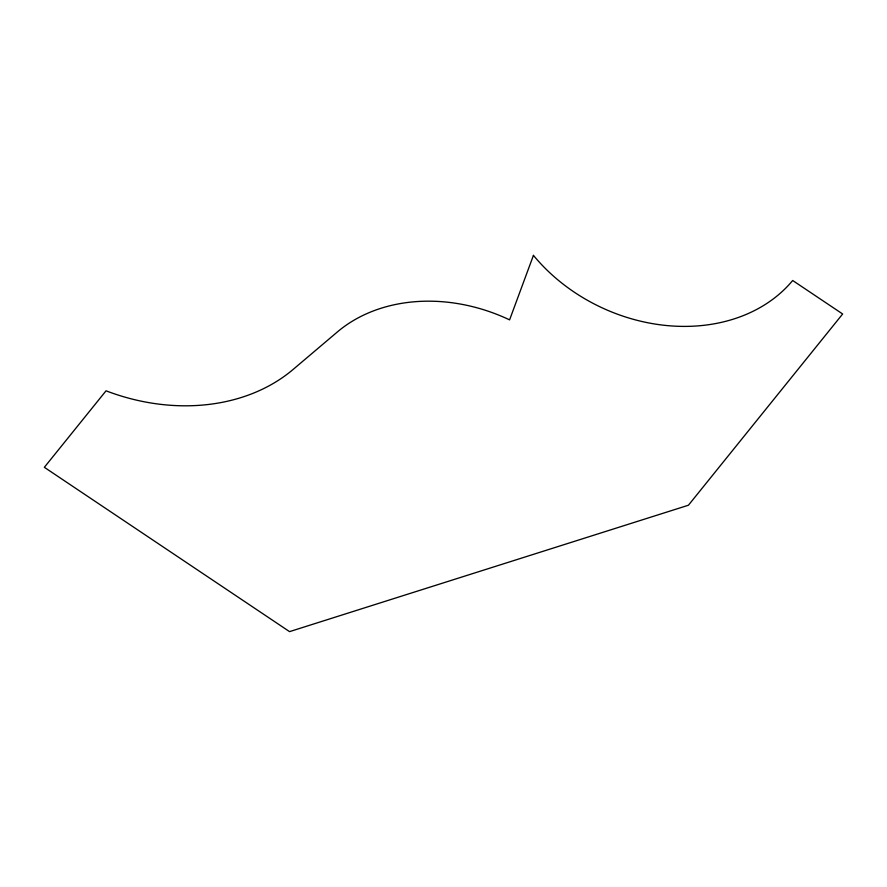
<?xml version="1.0" encoding="UTF-8"?>
<svg xmlns="http://www.w3.org/2000/svg" width="887" height="887" viewBox="0 0 887 887"><rect width="100%" height="100%" fill="white"/><g stroke="black" fill="none" stroke-linecap="round" stroke-linejoin="round"><path stroke-width="1.33" d="M533.442 255.367L509.593 319.874A158.762 127.296 24.4 0 0 337.415 331.915L293.12 369.447A187.856 150.624 24.4 0 1 106.041 390.812L44.35 467.316L289.561 631.633L688.434 505.224L842.65 313.987L792.679 280.503A164.394 131.808 24.4 0 1 533.442 255.367"/></g></svg>
